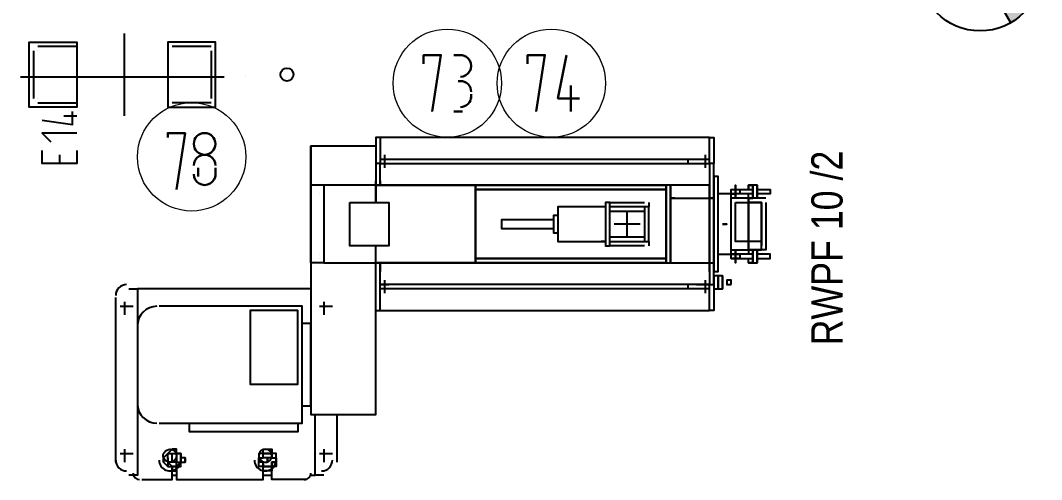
# Model space of a CAD drawing. Header units: metres. Extents: x -941 to 1333, y -28 to 1490.
# Drawn here: x 836.041 to 840.948, y 369.895 to 372.103 of the extents above; entities that cross this region are included whole.
import ezdxf

# ---------------------------------------------------------------- set-up
doc = ezdxf.new("R2010")
doc.units = ezdxf.units.M
doc.layers.add('00', color=7, linetype='Continuous')
doc.styles.add('style2A', font='swissc.ttf')

# ---------------------------------------------------------------- blocks, each defined once
blk = doc.blocks.new('auto-sprinkler')
at = {"layer": '00'}
h = blk.add_hatch(color=161, dxfattribs=at)
h.dxf.hatch_style = 1
h.paths.add_polyline_path([(0, 0), (-0.075, 0.1299, 0.065543), (-0.1061, 0.1061)])
h.paths.add_polyline_path([(0, 0), (0.1299, 0.075, 0.065543), (0.1061, 0.1061)])
h.paths.add_polyline_path([(0.075, -0.1299, 0.065543), (0.1061, -0.1061), (0, 0)])
h.paths.add_polyline_path([(-0.1299, -0.075, 0.065543), (-0.1061, -0.1061), (0, 0)])
at = {"layer": '00', "color": 170}
for points in [[(0.075, -0.1299), (-0.075, 0.1299)], [(-0.1061, -0.1061), (0.1061, 0.1061)], [(0.1061, -0.1061), (-0.1061, 0.1061)], [(-0.1299, -0.075), (0.1299, 0.075)]]:
    blk.add_lwpolyline(points, dxfattribs=at)
blk.add_circle((0, 0), 0.15, dxfattribs=at)

msp = doc.modelspace()

# ---------------------------------------------------------------- linework, layer by layer
at = {"lineweight": 25}
for points in [[(836.54116, 371.6444), (836.54116, 372.04014)], [(836.12459, 371.70688), (836.31205, 371.70688), (836.31205, 371.68605), (836.08293, 371.68605), (836.08293, 371.99848), (836.31205, 371.99848), (836.31205, 371.97765), (836.12459, 371.97765)], [(836.08293, 371.99848), (836.08293, 371.99848)], [(836.31205, 371.99848), (836.31205, 371.99848)], [(836.31205, 371.99848), (836.31205, 371.68605)], [(836.31205, 371.97765), (836.31205, 371.97765)], [(836.74944, 371.70688), (836.74944, 371.68605), (836.97856, 371.68605), (836.97856, 371.99848), (836.74944, 371.99848), (836.74944, 371.97765)], [(836.74944, 371.99848), (836.74944, 371.99848)], [(836.74944, 371.99848), (836.74944, 371.68605)], [(836.77027, 371.97765), (836.77027, 371.97765)], [(836.95773, 371.97765), (836.77027, 371.97765)], [(836.97856, 371.99848), (836.97856, 371.99848)], [(836.10376, 371.95682), (836.10376, 371.72771)], [(836.12459, 371.95682), (836.12459, 371.95682)], [(836.95773, 371.95682), (836.95773, 371.95682)], [(836.95773, 371.95682), (836.95773, 371.72771)], [(836.04128, 371.83185), (837.02021, 371.83185)], [(837.12435, 371.83185), (837.12435, 371.83185)], [(836.12459, 371.72771), (836.12459, 371.72771)], [(836.95773, 371.72771), (836.95773, 371.72771)], [(836.08293, 371.68605), (836.08293, 371.68605)], [(836.31205, 371.70688), (836.31205, 371.70688)], [(836.31205, 371.68605), (836.31205, 371.68605)], [(836.74944, 371.68605), (836.74944, 371.68605)], [(836.95773, 371.70688), (836.77027, 371.70688)], [(836.77027, 371.70688), (836.77027, 371.70688)], [(836.97856, 371.68605), (836.97856, 371.68605)], [(836.14542, 371.62357), (836.29122, 371.60274), (836.29122, 371.66522)], [(836.24956, 371.6444), (836.31205, 371.6444)], [(836.31205, 371.56108), (836.14542, 371.56108), (836.18708, 371.51943)], [(839.35299, 371.54025), (837.77003, 371.54025), (837.74921, 371.54025), (837.74921, 371.47777), (837.74921, 371.41528)], [(837.77003, 371.54025), (837.77003, 371.41528), (837.74921, 371.41528), (837.74921, 371.3528)], [(839.18637, 371.24866), (839.16554, 371.24866), (839.16554, 371.22783), (839.16554, 370.95706), (839.16554, 370.93623), (839.18637, 370.93623), (839.35299, 370.93623), (839.35299, 371.22783), (839.35299, 371.24866), (839.37382, 371.24866), (839.37382, 371.33197), (839.37382, 371.3528), (839.37382, 371.41528), (839.35299, 371.41528), (839.35299, 371.54025), (839.37382, 371.54025), (839.37382, 371.41528)], [(836.31205, 371.47777), (836.31205, 371.41528), (836.14542, 371.41528), (836.14542, 371.47777)], [(837.43678, 371.4986), (837.43678, 371.4986)], [(837.74921, 371.4986), (837.43678, 371.4986), (837.43678, 370.20724), (837.74921, 370.20724), (837.74921, 370.29055), (837.74921, 370.93623), (839.14471, 370.93623), (837.74921, 370.93623)], [(837.74921, 371.39446), (837.74921, 371.3528), (837.74921, 371.31114), (837.43678, 371.31114), (837.43678, 371.4986)], [(837.74921, 371.47777), (837.74921, 371.47777)], [(836.22873, 371.45694), (836.22873, 371.41528)], [(837.77003, 371.43611), (839.35299, 371.43611)], [(837.79086, 371.45694), (837.79086, 371.39446)], [(839.24885, 371.43611), (839.24885, 371.41528)], [(839.33216, 371.45694), (839.33216, 371.39446)], [(837.74921, 371.41528), (837.74921, 371.41528)], [(837.74921, 371.41528), (837.74921, 371.41528)], [(837.77003, 371.33197), (837.77003, 371.31114), (837.77003, 371.33197), (837.77003, 371.3528), (837.77003, 371.41528), (839.35299, 371.41528), (839.35299, 371.24866)], [(837.77003, 371.41528), (837.77003, 371.41528)], [(837.77003, 371.41528), (837.81169, 371.41528)], [(837.79086, 371.41528), (837.79086, 371.41528)], [(839.29051, 371.41528), (839.35299, 371.41528)], [(839.33216, 371.41528), (839.33216, 371.41528)], [(839.35299, 371.41528), (839.35299, 371.41528)], [(837.74921, 371.3528), (837.74921, 371.3528)], [(837.74921, 371.31114), (837.74921, 371.33197)], [(839.37382, 371.3528), (839.37382, 371.3528)], [(837.49927, 370.93623), (837.43678, 370.93623), (837.43678, 371.31114)], [(837.74921, 371.22783), (837.74921, 371.31114), (837.49927, 371.31114), (837.49927, 371.24866), (837.49927, 370.99872), (837.49927, 370.93623), (837.74921, 370.93623), (837.74921, 371.01954)], [(837.49927, 371.31114), (837.49927, 371.31114)], [(837.74921, 371.31114), (837.74921, 371.31114)], [(837.74921, 371.31114), (837.74921, 371.31114)], [(837.74921, 371.31114), (837.74921, 371.31114)], [(837.74921, 371.31114), (837.74921, 371.31114)], [(838.22826, 371.31114), (838.22826, 370.93623), (838.22826, 371.31114)], [(838.22826, 371.31114), (838.22826, 371.31114)], [(839.14471, 371.29031), (838.22826, 371.29031), (839.14471, 371.29031)], [(839.14471, 371.31114), (839.14471, 371.31114)], [(839.14471, 371.31114), (839.14471, 371.31114)], [(839.14471, 371.31114), (839.14471, 371.24866)], [(839.14471, 371.31114), (839.14471, 370.93623), (839.14471, 371.31114)], [(839.14471, 371.31114), (839.14471, 371.31114)], [(839.16554, 371.31114), (839.16554, 371.31114)], [(839.58211, 371.31114), (839.56128, 371.31114), (839.54045, 371.31114), (839.54045, 371.29031), (839.54045, 371.31114), (839.56128, 371.31114), (839.56128, 371.29031), (839.56128, 371.26948), (839.54045, 371.26948), (839.51962, 371.26948), (839.49879, 371.26948), (839.47796, 371.26948), (839.45713, 371.26948), (839.45713, 371.29031), (839.47796, 371.29031), (839.49879, 371.29031), (839.49879, 371.26948), (839.47796, 371.26948)], [(839.45713, 371.29031), (839.45713, 371.29031)], [(839.45713, 371.29031), (839.45713, 371.29031)], [(839.45713, 371.29031), (839.45713, 371.29031)], [(839.45713, 371.29031), (839.45713, 371.29031)], [(839.47796, 371.31114), (839.47796, 371.31114)], [(839.47796, 371.29031), (839.47796, 371.29031)], [(839.47796, 371.29031), (839.47796, 371.29031)], [(839.47796, 371.29031), (839.47796, 371.29031)], [(839.47796, 371.29031), (839.47796, 371.29031)], [(839.49879, 371.26948), (839.47796, 371.26948), (839.47796, 371.29031)], [(839.47796, 371.29031), (839.47796, 371.29031)], [(839.47796, 371.29031), (839.47796, 371.29031)], [(839.47796, 371.29031), (839.47796, 371.29031)], [(839.47796, 371.29031), (839.47796, 371.29031)], [(839.49879, 371.29031), (839.51962, 371.29031), (839.54045, 371.29031), (839.56128, 371.29031), (839.56128, 371.31114)], [(839.49879, 371.29031), (839.49879, 371.29031)], [(839.49879, 371.29031), (839.49879, 371.29031)], [(839.49879, 371.29031), (839.49879, 371.29031)], [(839.49879, 371.29031), (839.49879, 371.29031)], [(839.49879, 371.29031), (839.49879, 371.29031)], [(839.49879, 371.29031), (839.49879, 371.29031)], [(839.49879, 371.29031), (839.49879, 371.29031)], [(839.49879, 371.29031), (839.49879, 371.29031)], [(839.49879, 371.29031), (839.49879, 371.29031)], [(839.51962, 371.29031), (839.51962, 371.29031)], [(839.51962, 371.29031), (839.51962, 371.29031)], [(839.51962, 371.29031), (839.51962, 371.29031)], [(839.51962, 371.29031), (839.51962, 371.29031)], [(839.51962, 371.29031), (839.51962, 371.29031)], [(839.51962, 371.29031), (839.51962, 371.29031)], [(839.51962, 371.29031), (839.51962, 371.29031)], [(839.51962, 371.29031), (839.51962, 371.29031)], [(839.51962, 371.29031), (839.51962, 371.29031)], [(839.51962, 371.29031), (839.51962, 371.29031)], [(839.51962, 371.29031), (839.51962, 371.29031)], [(839.51962, 371.29031), (839.51962, 371.29031)], [(839.51962, 371.29031), (839.51962, 371.29031)], [(839.54045, 371.31114), (839.54045, 371.31114)], [(839.54045, 371.29031), (839.54045, 371.29031)], [(839.54045, 371.29031), (839.54045, 371.29031)], [(839.54045, 371.29031), (839.54045, 371.29031)], [(839.54045, 371.29031), (839.54045, 371.29031)], [(839.54045, 371.29031), (839.54045, 371.29031)], [(839.54045, 371.29031), (839.54045, 371.29031)], [(839.54045, 371.29031), (839.54045, 371.29031)], [(839.54045, 371.29031), (839.54045, 371.29031)], [(839.54045, 371.29031), (839.54045, 371.29031)], [(839.54045, 371.29031), (839.54045, 371.29031)], [(839.54045, 371.29031), (839.54045, 371.29031)], [(839.54045, 371.29031), (839.54045, 371.29031)], [(839.54045, 371.29031), (839.54045, 371.29031)], [(839.54045, 371.29031), (839.54045, 371.29031)], [(839.54045, 371.29031), (839.54045, 371.29031)], [(839.54045, 371.29031), (839.54045, 371.29031)], [(839.54045, 371.29031), (839.54045, 371.29031)], [(839.54045, 371.29031), (839.54045, 371.29031)], [(839.54045, 371.29031), (839.54045, 371.29031)], [(839.56128, 371.31114), (839.56128, 371.31114)], [(839.56128, 371.31114), (839.56128, 371.31114)], [(839.56128, 371.29031), (839.56128, 371.29031)], [(839.58211, 371.24866), (839.58211, 371.26948), (839.58211, 371.24866), (839.56128, 371.24866), (839.56128, 371.26948), (839.56128, 371.29031), (839.56128, 371.26948), (839.56128, 371.24866)], [(839.56128, 371.29031), (839.56128, 371.29031)], [(839.56128, 371.29031), (839.56128, 371.29031)], [(839.56128, 371.29031), (839.56128, 371.29031)], [(839.56128, 371.29031), (839.56128, 371.29031)], [(839.58211, 371.29031), (839.58211, 371.31114), (839.58211, 371.29031), (839.60293, 371.29031), (839.62376, 371.29031), (839.64459, 371.29031), (839.64459, 371.26948), (839.62376, 371.26948), (839.60293, 371.26948), (839.58211, 371.26948), (839.58211, 371.29031), (839.58211, 371.26948)], [(839.58211, 371.31114), (839.58211, 371.31114)], [(839.58211, 371.29031), (839.58211, 371.29031)], [(839.58211, 371.29031), (839.58211, 371.29031)], [(839.58211, 371.29031), (839.58211, 371.29031)], [(839.58211, 371.29031), (839.58211, 371.29031)], [(839.58211, 371.29031), (839.58211, 371.29031)], [(839.58211, 371.29031), (839.58211, 371.29031)], [(839.58211, 371.29031), (839.58211, 371.29031)], [(839.58211, 371.29031), (839.58211, 371.29031)], [(839.58211, 371.29031), (839.58211, 371.29031)], [(839.60293, 371.29031), (839.60293, 371.29031)], [(839.60293, 371.29031), (839.60293, 371.29031)], [(839.60293, 371.29031), (839.60293, 371.29031)], [(839.60293, 371.29031), (839.60293, 371.29031)], [(839.60293, 371.29031), (839.60293, 371.29031)], [(839.60293, 371.29031), (839.60293, 371.29031)], [(839.60293, 371.29031), (839.60293, 371.29031)], [(839.60293, 371.29031), (839.60293, 371.29031)], [(839.60293, 371.29031), (839.60293, 371.29031)], [(839.60293, 371.29031), (839.60293, 371.29031)], [(839.60293, 371.29031), (839.60293, 371.29031)], [(839.60293, 371.29031), (839.60293, 371.29031)], [(839.62376, 371.29031), (839.62376, 371.29031)], [(839.62376, 371.29031), (839.62376, 371.29031)], [(839.62376, 371.29031), (839.62376, 371.29031)], [(839.62376, 371.29031), (839.62376, 371.29031)], [(839.62376, 371.29031), (839.62376, 371.29031)], [(839.62376, 371.29031), (839.62376, 371.29031)], [(839.62376, 371.29031), (839.62376, 371.29031)], [(839.62376, 371.29031), (839.62376, 371.29031)], [(839.62376, 371.29031), (839.62376, 371.29031)], [(839.62376, 371.29031), (839.62376, 371.29031)], [(839.62376, 371.29031), (839.62376, 371.29031)], [(839.62376, 371.29031), (839.62376, 371.29031)], [(839.64459, 371.29031), (839.64459, 371.29031)], [(839.64459, 371.29031), (839.64459, 371.29031)], [(837.47844, 371.26948), (837.47844, 371.26948)], [(837.47844, 371.26948), (837.47844, 371.26948)], [(837.47844, 371.26948), (837.47844, 371.26948)], [(837.47844, 371.26948), (837.47844, 371.26948)], [(838.85311, 371.22783), (838.85311, 371.22783)], [(839.04057, 371.01954), (838.87394, 371.01954), (838.87394, 371.22783), (839.04057, 371.22783)], [(839.0614, 371.22783), (839.0614, 371.207), (838.87394, 371.207)], [(839.04057, 371.22783), (839.04057, 371.22783)], [(839.14471, 371.24866), (839.14471, 371.24866)], [(839.16554, 371.24866), (839.16554, 371.24866)], [(839.16554, 371.22783), (839.16554, 371.22783)], [(839.18637, 371.24866), (839.18637, 371.24866)], [(839.35299, 371.24866), (839.35299, 371.24866)], [(839.37382, 371.24866), (839.37382, 371.24866)], [(839.37382, 371.24866), (839.37382, 371.24866)], [(839.37382, 371.24866), (839.37382, 371.24866)], [(839.39465, 371.26948), (839.39465, 371.26948)], [(839.39465, 370.97789), (839.45713, 370.97789), (839.45713, 371.26948), (839.39465, 371.26948)], [(839.45713, 371.26948), (839.45713, 371.26948)], [(839.45713, 371.26948), (839.45713, 371.26948)], [(839.45713, 371.26948), (839.45713, 371.26948)], [(839.45713, 371.26948), (839.45713, 371.26948)], [(839.45713, 371.26948), (839.45713, 371.26948)], [(839.45713, 371.26948), (839.45713, 371.26948)], [(839.45713, 371.26948), (839.45713, 371.26948)], [(839.45713, 371.26948), (839.45713, 371.26948)], [(839.62376, 371.24866), (839.54045, 371.24866), (839.45713, 371.24866)], [(839.45713, 370.99872), (839.54045, 370.99872), (839.60293, 370.99872), (839.60293, 371.22783), (839.60293, 371.01954)], [(839.47796, 371.26948), (839.47796, 371.26948)], [(839.47796, 371.26948), (839.47796, 371.26948)], [(839.47796, 371.26948), (839.47796, 371.26948)], [(839.47796, 371.26948), (839.47796, 371.26948)], [(839.47796, 371.26948), (839.47796, 371.26948)], [(839.47796, 371.26948), (839.47796, 371.26948)], [(839.47796, 371.26948), (839.47796, 371.26948)], [(839.47796, 371.26948), (839.47796, 371.26948)], [(839.49879, 371.26948), (839.49879, 371.26948)], [(839.49879, 371.26948), (839.49879, 371.26948)], [(839.49879, 371.26948), (839.49879, 371.26948)], [(839.49879, 371.26948), (839.49879, 371.26948)], [(839.49879, 371.26948), (839.49879, 371.26948)], [(839.49879, 371.26948), (839.49879, 371.26948)], [(839.49879, 371.26948), (839.49879, 371.26948)], [(839.49879, 371.26948), (839.49879, 371.26948)], [(839.51962, 371.26948), (839.51962, 371.26948)], [(839.51962, 371.26948), (839.51962, 371.26948)], [(839.51962, 371.26948), (839.51962, 371.26948)], [(839.51962, 371.26948), (839.51962, 371.26948)], [(839.51962, 371.26948), (839.51962, 371.26948)], [(839.51962, 371.26948), (839.51962, 371.26948)], [(839.51962, 371.26948), (839.51962, 371.26948)], [(839.51962, 371.26948), (839.51962, 371.26948)], [(839.51962, 371.26948), (839.51962, 371.26948)], [(839.51962, 371.26948), (839.51962, 371.26948)], [(839.51962, 371.26948), (839.51962, 371.26948)], [(839.51962, 371.26948), (839.51962, 371.26948)], [(839.54045, 371.26948), (839.54045, 371.26948)], [(839.54045, 371.26948), (839.54045, 371.26948)], [(839.54045, 371.26948), (839.54045, 371.26948)], [(839.54045, 371.26948), (839.54045, 371.26948)], [(839.54045, 371.26948), (839.54045, 371.26948)], [(839.54045, 371.26948), (839.54045, 371.26948)], [(839.54045, 371.26948), (839.54045, 371.26948)], [(839.54045, 371.26948), (839.54045, 371.26948)], [(839.54045, 371.26948), (839.54045, 371.26948)], [(839.54045, 371.26948), (839.54045, 371.26948)], [(839.54045, 371.26948), (839.54045, 371.26948)], [(839.54045, 371.26948), (839.54045, 371.26948)], [(839.54045, 371.26948), (839.54045, 371.26948)], [(839.54045, 371.26948), (839.54045, 371.26948)], [(839.54045, 371.26948), (839.54045, 371.26948)], [(839.54045, 371.26948), (839.54045, 371.26948)], [(839.54045, 371.26948), (839.54045, 371.26948)], [(839.54045, 371.24866), (839.54045, 371.26948)], [(839.54045, 371.26948), (839.54045, 371.26948)], [(839.54045, 371.24866), (839.54045, 371.24866)], [(839.54045, 371.24866), (839.54045, 371.24866)], [(839.54045, 370.99872), (839.54045, 371.24866), (839.54045, 370.99872)], [(839.54045, 371.24866), (839.54045, 371.24866)], [(839.60293, 371.22783), (839.54045, 371.22783)], [(839.62376, 371.22783), (839.62376, 370.99872), (839.54045, 370.99872), (839.54045, 370.97789)], [(839.56128, 371.26948), (839.56128, 371.26948)], [(839.56128, 371.26948), (839.56128, 371.26948)], [(839.56128, 371.26948), (839.56128, 371.26948)], [(839.56128, 371.26948), (839.56128, 371.26948)], [(839.56128, 371.26948), (839.56128, 371.26948)], [(839.56128, 371.26948), (839.56128, 371.26948)], [(839.56128, 371.24866), (839.56128, 371.24866)], [(839.56128, 371.24866), (839.56128, 371.24866)], [(839.56128, 371.24866), (839.56128, 371.24866)], [(839.58211, 371.26948), (839.58211, 371.26948)], [(839.58211, 371.26948), (839.58211, 371.26948)], [(839.58211, 371.26948), (839.58211, 371.26948)], [(839.58211, 371.26948), (839.58211, 371.26948)], [(839.58211, 371.26948), (839.58211, 371.26948)], [(839.58211, 371.26948), (839.58211, 371.26948)], [(839.58211, 371.26948), (839.58211, 371.26948)], [(839.58211, 371.26948), (839.58211, 371.26948)], [(839.58211, 371.26948), (839.58211, 371.26948)], [(839.58211, 371.24866), (839.58211, 371.24866)], [(839.58211, 371.24866), (839.58211, 371.24866)], [(839.58211, 371.24866), (839.58211, 371.24866)], [(839.58211, 371.24866), (839.58211, 371.24866)], [(839.60293, 371.26948), (839.60293, 371.26948)], [(839.60293, 371.26948), (839.60293, 371.26948)], [(839.60293, 371.26948), (839.60293, 371.26948)], [(839.60293, 371.26948), (839.60293, 371.26948)], [(839.60293, 371.26948), (839.60293, 371.26948)], [(839.60293, 371.26948), (839.60293, 371.26948)], [(839.60293, 371.26948), (839.60293, 371.26948)], [(839.60293, 371.26948), (839.60293, 371.26948)], [(839.60293, 371.26948), (839.60293, 371.26948)], [(839.60293, 371.26948), (839.60293, 371.26948)], [(839.60293, 371.26948), (839.60293, 371.26948)], [(839.60293, 371.26948), (839.60293, 371.26948)], [(839.60293, 371.22783), (839.60293, 371.22783)], [(839.60293, 371.22783), (839.60293, 371.22783)], [(839.62376, 371.26948), (839.62376, 371.26948)], [(839.62376, 371.26948), (839.62376, 371.26948)], [(839.62376, 371.26948), (839.62376, 371.26948)], [(839.62376, 371.26948), (839.62376, 371.26948)], [(839.62376, 371.26948), (839.62376, 371.26948)], [(839.62376, 371.26948), (839.62376, 371.26948)], [(839.62376, 371.26948), (839.62376, 371.26948)], [(839.62376, 371.26948), (839.62376, 371.26948)], [(839.62376, 371.26948), (839.62376, 371.26948)], [(839.62376, 371.26948), (839.62376, 371.26948)], [(839.62376, 371.26948), (839.62376, 371.26948)], [(839.62376, 371.26948), (839.62376, 371.26948)], [(839.62376, 371.22783), (839.62376, 371.22783)], [(838.85311, 371.207), (838.624, 371.207), (838.624, 371.04037), (838.85311, 371.04037), (838.83228, 371.04037)], [(838.87394, 371.207), (838.87394, 371.207)], [(838.87394, 371.18617), (839.04057, 371.18617)], [(838.95725, 371.0612), (838.95725, 371.18617)], [(839.04057, 371.207), (839.04057, 371.207)], [(839.04057, 371.207), (839.04057, 371.207)], [(839.0614, 371.207), (839.0614, 371.207)], [(837.43678, 371.10286), (837.43678, 371.14451)], [(837.43678, 371.14451), (837.43678, 371.14451)], [(838.35323, 371.14451), (838.35323, 371.14451)], [(838.60317, 371.14451), (838.35323, 371.14451), (838.35323, 371.12369), (838.35323, 371.10286), (838.60317, 371.10286)], [(838.35323, 371.14451), (838.35323, 371.14451)], [(838.624, 371.16534), (838.60317, 371.16534), (838.60317, 371.08203), (838.624, 371.08203)], [(837.43678, 371.10286), (837.43678, 371.10286)], [(838.35323, 371.12369), (838.35323, 371.12369)], [(838.35323, 371.10286), (838.35323, 371.10286)], [(839.01974, 371.12369), (838.89477, 371.12369)], [(839.41548, 371.12369), (839.41548, 371.12369)], [(839.41548, 371.12369), (839.43631, 371.12369), (839.41548, 371.12369)], [(839.60293, 371.12369), (839.60293, 371.12369)], [(838.83228, 371.04037), (838.83228, 371.04037)], [(838.83228, 371.04037), (838.83228, 371.04037)], [(838.85311, 371.04037), (838.85311, 371.04037)], [(838.85311, 371.04037), (838.85311, 371.04037)], [(839.04057, 371.0612), (838.87394, 371.0612)], [(838.87394, 371.04037), (838.87394, 371.04037)], [(838.87394, 371.04037), (839.04057, 371.04037), (839.0614, 371.04037), (839.0614, 371.01954)], [(839.04057, 371.04037), (839.04057, 371.04037)], [(839.04057, 371.04037), (839.04057, 371.04037)], [(839.04057, 371.04037), (839.04057, 371.04037)], [(839.0614, 371.04037), (839.0614, 371.04037)], [(839.35299, 370.89457), (839.35299, 370.93623), (839.35299, 370.99872), (839.35299, 370.93623), (839.35299, 370.89457), (839.35299, 370.83209), (837.77003, 370.83209), (837.81169, 370.83209)], [(838.85311, 371.01954), (838.85311, 371.01954)], [(838.87394, 371.01954), (838.87394, 371.01954)], [(839.04057, 371.01954), (839.04057, 371.01954)], [(839.14471, 370.99872), (839.14471, 370.99872)], [(839.14471, 370.99872), (839.14471, 370.93623)], [(839.16554, 370.99872), (839.16554, 370.99872)], [(839.45713, 370.95706), (839.47796, 370.95706), (839.47796, 370.93623), (839.47796, 370.99872), (839.47796, 370.97789), (839.47796, 370.95706), (839.45713, 370.95706), (839.45713, 370.97789), (839.47796, 370.97789), (839.45713, 370.97789)], [(839.47796, 370.95706), (839.49879, 370.95706), (839.51962, 370.95706), (839.54045, 370.95706), (839.56128, 370.95706), (839.56128, 370.97789), (839.56128, 370.99872)], [(839.54045, 370.99872), (839.54045, 370.99872)], [(839.54045, 370.99872), (839.54045, 370.99872)], [(839.54045, 370.99872), (839.54045, 370.99872)], [(839.54045, 370.99872), (839.54045, 370.99872)], [(839.58211, 370.99872), (839.58211, 370.97789), (839.58211, 370.99872), (839.56128, 370.99872), (839.56128, 370.97789), (839.56128, 370.95706), (839.56128, 370.93623), (839.58211, 370.93623)], [(839.56128, 370.99872), (839.56128, 370.99872)], [(839.56128, 370.99872), (839.56128, 370.99872)], [(839.58211, 370.99872), (839.58211, 370.99872)], [(839.58211, 370.99872), (839.58211, 370.99872)], [(839.58211, 370.99872), (839.58211, 370.99872)], [(839.58211, 370.99872), (839.58211, 370.99872)], [(839.60293, 371.01954), (839.60293, 371.01954)], [(839.60293, 371.01954), (839.60293, 371.01954)], [(839.62376, 370.99872), (839.62376, 370.99872)], [(837.47844, 370.97789), (837.47844, 370.97789)], [(837.47844, 370.97789), (837.47844, 370.97789)], [(837.47844, 370.97789), (837.47844, 370.97789)], [(837.47844, 370.97789), (837.47844, 370.97789)], [(837.47844, 370.95706), (837.47844, 370.95706)], [(837.49927, 370.93623), (837.49927, 370.93623)], [(837.74921, 370.93623), (837.74921, 370.93623)], [(837.77003, 370.70712), (837.77003, 370.89457), (837.77003, 370.93623), (837.77003, 370.89457)], [(839.14471, 370.95706), (838.22826, 370.95706), (839.14471, 370.95706)], [(838.22826, 370.93623), (838.22826, 370.93623)], [(839.14471, 370.93623), (839.14471, 370.93623)], [(839.14471, 370.93623), (839.14471, 370.93623)], [(839.14471, 370.93623), (839.14471, 370.93623)], [(839.16554, 370.95706), (839.16554, 370.95706)], [(839.16554, 370.93623), (839.16554, 370.93623)], [(839.16554, 370.93623), (839.16554, 370.93623)], [(839.35299, 370.93623), (839.35299, 370.93623)], [(839.37382, 370.83209), (839.37382, 370.70712), (839.35299, 370.70712), (839.35299, 370.83209), (839.37382, 370.83209), (839.37382, 370.89457), (839.37382, 370.93623)], [(839.37382, 370.93623), (839.37382, 370.93623)], [(839.39465, 370.97789), (839.39465, 370.97789)], [(839.45713, 370.97789), (839.45713, 370.97789)], [(839.45713, 370.97789), (839.45713, 370.97789)], [(839.45713, 370.97789), (839.45713, 370.97789)], [(839.45713, 370.97789), (839.45713, 370.97789)], [(839.45713, 370.97789), (839.45713, 370.97789)], [(839.45713, 370.97789), (839.45713, 370.97789)], [(839.45713, 370.97789), (839.45713, 370.97789)], [(839.45713, 370.97789), (839.45713, 370.97789)], [(839.45713, 370.95706), (839.45713, 370.95706)], [(839.45713, 370.95706), (839.45713, 370.95706)], [(839.45713, 370.95706), (839.45713, 370.95706)], [(839.45713, 370.95706), (839.45713, 370.95706)], [(839.45713, 370.95706), (839.45713, 370.95706)], [(839.45713, 370.95706), (839.45713, 370.95706)], [(839.56128, 370.93623), (839.56128, 370.95706), (839.56128, 370.97789), (839.54045, 370.97789), (839.51962, 370.97789), (839.49879, 370.97789), (839.49879, 370.95706), (839.47796, 370.95706), (839.47796, 370.97789), (839.49879, 370.97789), (839.47796, 370.97789)], [(839.47796, 370.97789), (839.47796, 370.97789)], [(839.47796, 370.97789), (839.47796, 370.97789)], [(839.47796, 370.97789), (839.47796, 370.97789)], [(839.47796, 370.97789), (839.47796, 370.97789)], [(839.47796, 370.97789), (839.47796, 370.97789)], [(839.47796, 370.97789), (839.47796, 370.97789)], [(839.47796, 370.97789), (839.47796, 370.97789)], [(839.47796, 370.97789), (839.47796, 370.97789)], [(839.47796, 370.95706), (839.47796, 370.95706)], [(839.47796, 370.95706), (839.47796, 370.95706)], [(839.47796, 370.95706), (839.47796, 370.95706)], [(839.47796, 370.95706), (839.47796, 370.95706)], [(839.47796, 370.95706), (839.47796, 370.95706)], [(839.47796, 370.95706), (839.47796, 370.95706)], [(839.47796, 370.95706), (839.47796, 370.95706)], [(839.47796, 370.95706), (839.47796, 370.95706)], [(839.47796, 370.95706), (839.47796, 370.95706)], [(839.47796, 370.93623), (839.47796, 370.93623)], [(839.47796, 370.93623), (839.47796, 370.93623)], [(839.49879, 370.97789), (839.49879, 370.97789)], [(839.49879, 370.97789), (839.49879, 370.97789)], [(839.49879, 370.97789), (839.49879, 370.97789)], [(839.49879, 370.97789), (839.49879, 370.97789)], [(839.49879, 370.97789), (839.49879, 370.97789)], [(839.49879, 370.97789), (839.49879, 370.97789)], [(839.49879, 370.97789), (839.49879, 370.97789)], [(839.49879, 370.97789), (839.49879, 370.97789)], [(839.49879, 370.95706), (839.49879, 370.95706)], [(839.49879, 370.95706), (839.49879, 370.95706)], [(839.49879, 370.95706), (839.49879, 370.95706)], [(839.49879, 370.95706), (839.49879, 370.95706)], [(839.49879, 370.95706), (839.49879, 370.95706)], [(839.49879, 370.95706), (839.49879, 370.95706)], [(839.49879, 370.95706), (839.49879, 370.95706)], [(839.49879, 370.95706), (839.49879, 370.95706)], [(839.51962, 370.97789), (839.51962, 370.97789)], [(839.51962, 370.97789), (839.51962, 370.97789)], [(839.51962, 370.97789), (839.51962, 370.97789)], [(839.51962, 370.97789), (839.51962, 370.97789)], [(839.51962, 370.97789), (839.51962, 370.97789)], [(839.51962, 370.97789), (839.51962, 370.97789)], [(839.51962, 370.97789), (839.51962, 370.97789)], [(839.51962, 370.97789), (839.51962, 370.97789)], [(839.51962, 370.97789), (839.51962, 370.97789)], [(839.51962, 370.97789), (839.51962, 370.97789)], [(839.51962, 370.97789), (839.51962, 370.97789)], [(839.51962, 370.97789), (839.51962, 370.97789)], [(839.51962, 370.97789), (839.51962, 370.97789)], [(839.51962, 370.95706), (839.51962, 370.95706)], [(839.51962, 370.95706), (839.51962, 370.95706)], [(839.51962, 370.95706), (839.51962, 370.95706)], [(839.51962, 370.95706), (839.51962, 370.95706)], [(839.51962, 370.95706), (839.51962, 370.95706)], [(839.51962, 370.95706), (839.51962, 370.95706)], [(839.51962, 370.95706), (839.51962, 370.95706)], [(839.51962, 370.95706), (839.51962, 370.95706)], [(839.51962, 370.95706), (839.51962, 370.95706)], [(839.51962, 370.95706), (839.51962, 370.95706)], [(839.51962, 370.95706), (839.51962, 370.95706)], [(839.51962, 370.95706), (839.51962, 370.95706)], [(839.51962, 370.95706), (839.51962, 370.95706)], [(839.51962, 370.95706), (839.51962, 370.95706)], [(839.54045, 370.97789), (839.54045, 370.97789)], [(839.54045, 370.97789), (839.54045, 370.97789)], [(839.54045, 370.97789), (839.54045, 370.97789)], [(839.54045, 370.97789), (839.54045, 370.97789)], [(839.54045, 370.97789), (839.54045, 370.97789)], [(839.54045, 370.97789), (839.54045, 370.97789)], [(839.54045, 370.97789), (839.54045, 370.97789)], [(839.54045, 370.97789), (839.54045, 370.97789)], [(839.54045, 370.97789), (839.54045, 370.97789)], [(839.54045, 370.97789), (839.54045, 370.97789)], [(839.54045, 370.97789), (839.54045, 370.97789)], [(839.54045, 370.97789), (839.54045, 370.97789)], [(839.54045, 370.97789), (839.54045, 370.97789)], [(839.54045, 370.97789), (839.54045, 370.97789)], [(839.54045, 370.97789), (839.54045, 370.97789)], [(839.54045, 370.97789), (839.54045, 370.97789)], [(839.54045, 370.97789), (839.54045, 370.97789)], [(839.54045, 370.97789), (839.54045, 370.97789)], [(839.54045, 370.95706), (839.54045, 370.95706)], [(839.54045, 370.95706), (839.54045, 370.95706)], [(839.54045, 370.95706), (839.54045, 370.95706)], [(839.54045, 370.95706), (839.54045, 370.95706)], [(839.54045, 370.95706), (839.54045, 370.95706)], [(839.54045, 370.95706), (839.54045, 370.95706)], [(839.54045, 370.95706), (839.54045, 370.95706)], [(839.54045, 370.95706), (839.54045, 370.95706)], [(839.54045, 370.95706), (839.54045, 370.95706)], [(839.54045, 370.95706), (839.54045, 370.95706)], [(839.54045, 370.95706), (839.54045, 370.95706)], [(839.54045, 370.95706), (839.54045, 370.95706)], [(839.54045, 370.95706), (839.54045, 370.95706)], [(839.54045, 370.95706), (839.54045, 370.95706)], [(839.54045, 370.95706), (839.54045, 370.95706)], [(839.54045, 370.95706), (839.54045, 370.95706)], [(839.54045, 370.95706), (839.54045, 370.95706)], [(839.54045, 370.95706), (839.54045, 370.95706)], [(839.54045, 370.93623), (839.56128, 370.93623), (839.54045, 370.93623), (839.54045, 370.95706)], [(839.54045, 370.95706), (839.54045, 370.95706)], [(839.54045, 370.93623), (839.54045, 370.93623)], [(839.54045, 370.93623), (839.54045, 370.93623)], [(839.54045, 370.93623), (839.54045, 370.93623)], [(839.56128, 370.97789), (839.56128, 370.97789)], [(839.56128, 370.97789), (839.56128, 370.97789)], [(839.56128, 370.97789), (839.56128, 370.97789)], [(839.56128, 370.97789), (839.56128, 370.97789)], [(839.56128, 370.97789), (839.56128, 370.97789)], [(839.56128, 370.97789), (839.56128, 370.97789)], [(839.56128, 370.95706), (839.56128, 370.95706)], [(839.56128, 370.95706), (839.56128, 370.95706)], [(839.56128, 370.95706), (839.56128, 370.95706)], [(839.56128, 370.95706), (839.56128, 370.95706)], [(839.56128, 370.95706), (839.56128, 370.95706)], [(839.56128, 370.93623), (839.56128, 370.93623)], [(839.56128, 370.93623), (839.56128, 370.93623)], [(839.58211, 370.97789), (839.58211, 370.97789)], [(839.58211, 370.97789), (839.58211, 370.97789)], [(839.58211, 370.97789), (839.58211, 370.97789)], [(839.58211, 370.97789), (839.58211, 370.97789)], [(839.58211, 370.97789), (839.58211, 370.97789)], [(839.58211, 370.95706), (839.58211, 370.93623), (839.58211, 370.95706), (839.60293, 370.95706), (839.62376, 370.95706), (839.64459, 370.95706), (839.64459, 370.97789), (839.62376, 370.97789), (839.60293, 370.97789), (839.58211, 370.97789), (839.58211, 370.95706), (839.58211, 370.97789)], [(839.58211, 370.97789), (839.58211, 370.97789)], [(839.58211, 370.97789), (839.58211, 370.97789)], [(839.58211, 370.97789), (839.58211, 370.97789)], [(839.58211, 370.97789), (839.58211, 370.97789)], [(839.58211, 370.95706), (839.58211, 370.95706)], [(839.58211, 370.95706), (839.58211, 370.95706)], [(839.58211, 370.95706), (839.58211, 370.95706)], [(839.58211, 370.95706), (839.58211, 370.95706)], [(839.58211, 370.95706), (839.58211, 370.95706)], [(839.58211, 370.95706), (839.58211, 370.95706)], [(839.58211, 370.95706), (839.58211, 370.95706)], [(839.58211, 370.95706), (839.58211, 370.95706)], [(839.58211, 370.95706), (839.58211, 370.95706)], [(839.58211, 370.93623), (839.58211, 370.93623)], [(839.58211, 370.93623), (839.58211, 370.93623)], [(839.58211, 370.93623), (839.58211, 370.93623)], [(839.60293, 370.97789), (839.60293, 370.97789)], [(839.60293, 370.97789), (839.60293, 370.97789)], [(839.60293, 370.97789), (839.60293, 370.97789)], [(839.60293, 370.97789), (839.60293, 370.97789)], [(839.60293, 370.97789), (839.60293, 370.97789)], [(839.60293, 370.97789), (839.60293, 370.97789)], [(839.60293, 370.97789), (839.60293, 370.97789)], [(839.60293, 370.97789), (839.60293, 370.97789)], [(839.60293, 370.97789), (839.60293, 370.97789)], [(839.60293, 370.97789), (839.60293, 370.97789)], [(839.60293, 370.97789), (839.60293, 370.97789)], [(839.60293, 370.97789), (839.60293, 370.97789)], [(839.60293, 370.95706), (839.60293, 370.95706)], [(839.60293, 370.95706), (839.60293, 370.95706)], [(839.60293, 370.95706), (839.60293, 370.95706)], [(839.60293, 370.95706), (839.60293, 370.95706)], [(839.60293, 370.95706), (839.60293, 370.95706)], [(839.60293, 370.95706), (839.60293, 370.95706)], [(839.60293, 370.95706), (839.60293, 370.95706)], [(839.60293, 370.95706), (839.60293, 370.95706)], [(839.60293, 370.95706), (839.60293, 370.95706)], [(839.60293, 370.95706), (839.60293, 370.95706)], [(839.60293, 370.95706), (839.60293, 370.95706)], [(839.60293, 370.95706), (839.60293, 370.95706)], [(839.62376, 370.97789), (839.62376, 370.97789)], [(839.62376, 370.97789), (839.62376, 370.97789)], [(839.62376, 370.97789), (839.62376, 370.97789)], [(839.62376, 370.97789), (839.62376, 370.97789)], [(839.62376, 370.97789), (839.62376, 370.97789)], [(839.62376, 370.97789), (839.62376, 370.97789)], [(839.62376, 370.97789), (839.62376, 370.97789)], [(839.62376, 370.97789), (839.62376, 370.97789)], [(839.62376, 370.97789), (839.62376, 370.97789)], [(839.62376, 370.97789), (839.62376, 370.97789)], [(839.62376, 370.97789), (839.62376, 370.97789)], [(839.62376, 370.97789), (839.62376, 370.97789)], [(839.62376, 370.95706), (839.62376, 370.95706)], [(839.62376, 370.95706), (839.62376, 370.95706)], [(839.62376, 370.95706), (839.62376, 370.95706)], [(839.62376, 370.95706), (839.62376, 370.95706)], [(839.62376, 370.95706), (839.62376, 370.95706)], [(839.62376, 370.95706), (839.62376, 370.95706)], [(839.62376, 370.95706), (839.62376, 370.95706)], [(839.62376, 370.95706), (839.62376, 370.95706)], [(839.62376, 370.95706), (839.62376, 370.95706)], [(839.62376, 370.95706), (839.62376, 370.95706)], [(839.62376, 370.95706), (839.62376, 370.95706)], [(839.62376, 370.95706), (839.62376, 370.95706)], [(839.64459, 370.95706), (839.64459, 370.95706)], [(839.64459, 370.95706), (839.64459, 370.95706)], [(839.35299, 370.89457), (839.35299, 370.89457)], [(839.37382, 370.89457), (839.37382, 370.89457)], [(839.37382, 370.89457), (839.37382, 370.89457)], [(837.79086, 370.85292), (837.79086, 370.79043)], [(839.33216, 370.85292), (839.33216, 370.79043)], [(839.41548, 370.87375), (839.39465, 370.87375), (839.37382, 370.87375), (839.37382, 370.81126), (839.39465, 370.81126), (839.41548, 370.81126), (839.41548, 370.87375), (839.41548, 370.81126)], [(839.37382, 370.87375), (839.37382, 370.87375)], [(839.37382, 370.87375), (839.37382, 370.87375)], [(839.39465, 370.87375), (839.39465, 370.87375)], [(839.39465, 370.87375), (839.39465, 370.87375)], [(839.39465, 370.87375), (839.39465, 370.87375)], [(839.39465, 370.87375), (839.39465, 370.87375)], [(839.39465, 370.81126), (839.39465, 370.87375)], [(839.41548, 370.87375), (839.41548, 370.87375)], [(839.41548, 370.87375), (839.41548, 370.87375)], [(839.41548, 370.85292), (839.41548, 370.85292)], [(839.43631, 370.85292), (839.43631, 370.85292)], [(839.43631, 370.85292), (839.43631, 370.85292)], [(839.43631, 370.85292), (839.43631, 370.85292)], [(839.43631, 370.85292), (839.43631, 370.85292)], [(839.43631, 370.85292), (839.43631, 370.85292)], [(839.43631, 370.85292), (839.43631, 370.85292)], [(837.43678, 370.81126), (836.62447, 370.81126), (836.60364, 370.81126), (836.60364, 369.93647), (836.60364, 369.91564), (836.56199, 369.91564)], [(836.56199, 370.81126), (836.60364, 370.81126)], [(836.60364, 370.81126), (836.60364, 370.81126)], [(836.62447, 370.81126), (836.62447, 370.81126)], [(836.62447, 370.81126), (836.62447, 370.81126)], [(837.43678, 370.81126), (837.43678, 370.81126)], [(839.35299, 370.81126), (837.77003, 370.81126)], [(837.79086, 370.83209), (837.79086, 370.83209)], [(839.24885, 370.83209), (839.24885, 370.81126)], [(839.29051, 370.83209), (839.35299, 370.83209)], [(839.33216, 370.83209), (839.33216, 370.83209)], [(839.35299, 370.83209), (839.35299, 370.83209)], [(839.37382, 370.81126), (839.37382, 370.81126)], [(839.39465, 370.81126), (839.39465, 370.81126)], [(839.39465, 370.81126), (839.39465, 370.81126)], [(839.41548, 370.81126), (839.41548, 370.81126)], [(839.43631, 370.83209), (839.43631, 370.83209)], [(839.43631, 370.83209), (839.43631, 370.83209)], [(839.43631, 370.83209), (839.43631, 370.83209)], [(839.43631, 370.83209), (839.43631, 370.83209)], [(839.43631, 370.83209), (839.43631, 370.83209)], [(839.43631, 370.83209), (839.43631, 370.83209)], [(836.4995, 369.97812), (836.4995, 370.7696)], [(836.54116, 370.74877), (836.54116, 370.68629)], [(837.49927, 370.74877), (837.49927, 370.68629)], [(836.52033, 370.72795), (836.58282, 370.72795)], [(836.54116, 370.72795), (836.54116, 370.72795)], [(836.70779, 370.16558), (837.39512, 370.16558), (837.39512, 370.72795), (836.70779, 370.72795)], [(837.47844, 370.72795), (837.54092, 370.72795)], [(837.49927, 370.72795), (837.49927, 370.72795)], [(837.74921, 370.70712), (839.35299, 370.70712)], [(837.39512, 370.24889), (837.43678, 370.24889), (837.43678, 370.64463), (837.39512, 370.64463)], [(836.60364, 370.6238), (836.60364, 370.6238)], [(836.60364, 370.6238), (836.60364, 370.60298), (836.60364, 370.58215), (836.60364, 370.56132), (836.60364, 370.54049), (836.60364, 370.51966), (836.60364, 370.49883), (836.60364, 370.47801), (836.60364, 370.45718), (836.60364, 370.43635), (836.60364, 370.41552), (836.60364, 370.39469), (836.60364, 370.37386), (836.60364, 370.35304), (836.60364, 370.33221), (836.60364, 370.31138), (836.60364, 370.29055), (836.60364, 370.26972), (836.60364, 370.24889)], [(837.43678, 370.49883), (837.43678, 370.49883)], [(837.43678, 370.37386), (837.43678, 370.37386)], [(837.43678, 369.91564), (837.45761, 369.91564), (837.45761, 369.93647), (837.45761, 370.20724)], [(837.43678, 370.20724), (837.43678, 370.20724)], [(837.56175, 370.20724), (837.56175, 369.97812)], [(837.74921, 370.20724), (837.74921, 370.20724)], [(837.74921, 370.20724), (837.74921, 370.20724)], [(837.37429, 370.16558), (837.37429, 370.14475), (837.37429, 370.12392), (836.85358, 370.12392), (836.85358, 370.14475), (836.85358, 370.16558)], [(836.52033, 370.01978), (836.58282, 370.01978)], [(836.54116, 370.04061), (836.54116, 369.97812)], [(836.54116, 370.01978), (836.54116, 370.01978)], [(836.74944, 370.01978), (836.74944, 370.01978)], [(836.74944, 369.99895), (836.74944, 370.01978), (836.77027, 370.01978), (836.7911, 370.01978), (836.81193, 370.01978), (836.81193, 369.99895)], [(836.74944, 370.01978), (836.74944, 370.01978)], [(836.77027, 370.04061), (836.77027, 370.04061)], [(836.77027, 370.01978), (836.77027, 370.01978)], [(836.77027, 370.01978), (836.77027, 370.01978)], [(836.77027, 370.01978), (836.77027, 370.01978)], [(836.77027, 370.01978), (836.77027, 370.01978)], [(836.7911, 370.04061), (836.7911, 370.04061)], [(836.7911, 370.01978), (836.7911, 370.01978)], [(836.7911, 370.01978), (836.7911, 370.01978)], [(836.7911, 370.01978), (836.7911, 370.01978)], [(836.81193, 370.01978), (836.81193, 370.01978)], [(837.18684, 370.01978), (837.18684, 370.01978)], [(837.20767, 370.04061), (837.20767, 370.04061)], [(837.20767, 370.01978), (837.20767, 370.01978)], [(837.20767, 370.01978), (837.20767, 370.01978)], [(837.20767, 370.01978), (837.20767, 370.01978)], [(837.2285, 370.04061), (837.2285, 370.04061)], [(837.2285, 370.01978), (837.2285, 370.01978)], [(837.2285, 370.01978), (837.2285, 370.01978)], [(837.2285, 370.01978), (837.2285, 370.01978)], [(837.2285, 370.01978), (837.2285, 370.01978)], [(837.2285, 370.01978), (837.2285, 370.01978)], [(837.24932, 370.04061), (837.24932, 370.04061)], [(837.24932, 370.01978), (837.24932, 370.01978)], [(837.24932, 370.01978), (837.24932, 370.01978)], [(837.24932, 370.01978), (837.24932, 370.01978)], [(837.27015, 370.01978), (837.27015, 370.01978)], [(837.47844, 370.01978), (837.54092, 370.01978)], [(837.49927, 370.04061), (837.49927, 369.97812)], [(837.49927, 370.01978), (837.49927, 370.01978)], [(836.62447, 369.89481), (836.77027, 369.89481), (836.77027, 369.9573)], [(836.72861, 369.97812), (836.72861, 369.99895), (836.72861, 369.97812), (836.74944, 369.9573), (836.77027, 369.9573), (836.77027, 369.93647), (836.7911, 369.93647), (836.7911, 369.9573), (836.81193, 369.9573), (836.81193, 369.97812), (836.83276, 369.97812)], [(836.72861, 369.99895), (836.72861, 369.99895)], [(836.72861, 369.97812), (836.72861, 369.97812)], [(836.74944, 369.99895), (836.74944, 369.99895)], [(836.74944, 369.99895), (836.74944, 369.99895)], [(836.74944, 369.97812), (836.74944, 369.97812)], [(836.74944, 369.97812), (836.74944, 369.97812)], [(836.74944, 369.9573), (836.74944, 369.9573)], [(836.77027, 369.99895), (836.77027, 369.99895)], [(836.77027, 369.99895), (836.77027, 369.99895)], [(836.77027, 369.97812), (836.77027, 369.97812)], [(836.7911, 369.9573), (836.77027, 369.9573), (836.7911, 369.9573)], [(836.77027, 369.9573), (836.77027, 369.9573)], [(836.7911, 369.99895), (836.7911, 369.99895)], [(836.7911, 369.97812), (836.7911, 369.97812)], [(836.7911, 369.9573), (836.7911, 369.9573)], [(836.7911, 369.9573), (836.7911, 369.9573)], [(836.7911, 369.9573), (836.7911, 369.89481), (837.20767, 369.89481), (837.20767, 369.9573)], [(836.81193, 369.99895), (836.81193, 369.99895)], [(836.81193, 369.99895), (836.81193, 369.99895)], [(836.81193, 369.99895), (836.81193, 369.97812), (836.81193, 369.99895)], [(836.81193, 369.99895), (836.81193, 369.99895)], [(836.81193, 369.97812), (836.81193, 369.97812)], [(836.81193, 369.97812), (836.81193, 369.97812)], [(836.81193, 369.97812), (836.81193, 369.97812)], [(836.81193, 369.9573), (836.81193, 369.9573)], [(836.83276, 369.99895), (836.83276, 369.99895)], [(836.83276, 369.97812), (836.83276, 369.97812)], [(837.41595, 369.89481), (837.24932, 369.89481), (837.24932, 369.9573), (837.24932, 369.93647), (837.2285, 369.93647), (837.20767, 369.93647), (837.20767, 369.9573), (837.18684, 369.9573), (837.18684, 369.97812), (837.18684, 369.99895), (837.18684, 369.97812)], [(837.18684, 369.99895), (837.18684, 369.99895)], [(837.20767, 369.97812), (837.18684, 369.97812), (837.18684, 369.99895)], [(837.18684, 369.99895), (837.18684, 369.99895)], [(837.20767, 369.97812), (837.18684, 369.99895)], [(837.18684, 369.99895), (837.18684, 369.99895)], [(837.18684, 369.97812), (837.18684, 369.97812)], [(837.18684, 369.9573), (837.18684, 369.9573)], [(837.20767, 369.99895), (837.20767, 369.99895)], [(837.20767, 369.97812), (837.20767, 369.97812)], [(837.20767, 369.97812), (837.20767, 369.97812)], [(837.20767, 369.9573), (837.20767, 369.9573)], [(837.20767, 369.9573), (837.20767, 369.9573)], [(837.20767, 369.9573), (837.20767, 369.9573)], [(837.20767, 369.9573), (837.20767, 369.9573)], [(837.2285, 369.99895), (837.2285, 369.99895)], [(837.2285, 369.99895), (837.2285, 369.99895)], [(837.27015, 369.97812), (837.27015, 369.99895), (837.27015, 369.97812), (837.24932, 369.97812), (837.24932, 369.9573), (837.2285, 369.9573), (837.24932, 369.9573)], [(837.2285, 369.99895), (837.2285, 369.99895)], [(837.2285, 369.97812), (837.2285, 369.97812)], [(837.2285, 369.9573), (837.2285, 369.9573)], [(837.2285, 369.9573), (837.2285, 369.9573)], [(837.24932, 369.99895), (837.24932, 369.99895)], [(837.24932, 369.99895), (837.24932, 369.99895)], [(837.24932, 369.97812), (837.24932, 369.97812)], [(837.24932, 369.97812), (837.24932, 369.97812)], [(837.24932, 369.9573), (837.24932, 369.9573)], [(837.24932, 369.9573), (837.24932, 369.9573)], [(837.27015, 369.99895), (837.27015, 369.99895)], [(837.27015, 369.99895), (837.27015, 369.99895)], [(837.27015, 369.97812), (837.27015, 369.97812)], [(837.27015, 369.97812), (837.27015, 369.97812)], [(837.27015, 369.9573), (837.27015, 369.9573)], [(836.60364, 369.91564), (836.60364, 369.91564)], [(836.60364, 369.91564), (836.60364, 369.91564)], [(836.77027, 369.93647), (836.77027, 369.93647)], [(836.77027, 369.91564), (836.7911, 369.91564)], [(836.7911, 369.93647), (836.7911, 369.93647)], [(837.20767, 369.91564), (837.24932, 369.91564)], [(837.2285, 369.93647), (837.2285, 369.93647)], [(837.45761, 369.91564), (837.45761, 369.91564)], [(837.49927, 369.91564), (837.45761, 369.91564)], [(836.77027, 369.89481), (836.77027, 369.89481)], [(836.7911, 369.89481), (836.7911, 369.89481)], [(837.20767, 369.89481), (837.20767, 369.89481)], [(837.24932, 369.89481), (837.24932, 369.89481)]]:
    msp.add_lwpolyline(points, dxfattribs=at)
at = {"lineweight": 30}
for points in [[(838.01998, 371.66522), (838.06163, 371.93599), (837.97832, 371.93599), (837.97832, 371.89434)], [(838.12412, 371.93599), (838.16577, 371.93599)], [(838.51986, 371.66522), (838.56151, 371.93599), (838.4782, 371.93599), (838.4782, 371.89434)], [(838.66566, 371.93599), (838.624, 371.72771), (838.72814, 371.72771)], [(838.16577, 371.81102), (838.14495, 371.81102)], [(838.68648, 371.79019), (838.68648, 371.66522)], [(838.20743, 371.74854), (838.20743, 371.72771)], [(838.16577, 371.66522), (838.12412, 371.66522)], [(836.7911, 371.29031), (836.83276, 371.56108), (836.74944, 371.56108), (836.74944, 371.54025)], [(836.89524, 371.3528), (836.89524, 371.39446)], [(836.97856, 371.39446), (836.97856, 371.3528)]]:
    msp.add_lwpolyline(points, dxfattribs=at)
at = {"lineweight": 25}
for points in [[(839.37382, 371.3528), (839.37382, 371.12369), (839.37382, 370.89457), (839.39465, 370.89457), (839.39465, 371.12369), (839.39465, 371.3528)], [(837.74921, 371.22783), (837.74921, 371.31114), (839.14471, 371.31114), (837.74921, 371.31114)], [(839.14471, 370.93623), (839.16554, 370.93623), (839.16554, 370.99872), (839.16554, 371.24866), (839.16554, 371.31114), (839.14471, 371.31114), (839.14471, 371.24866), (839.14471, 370.99872)], [(839.16554, 371.24866), (839.35299, 371.24866), (839.35299, 371.31114), (839.16554, 371.31114)], [(839.47796, 371.26948), (839.47796, 371.29031), (839.47796, 371.31114), (839.47796, 371.29031), (839.47796, 371.24866), (839.47796, 371.26948), (839.45713, 371.26948)], [(837.62424, 371.22783), (837.81169, 371.22783), (837.81169, 371.01954), (837.62424, 371.01954)], [(838.87394, 371.01954), (838.87394, 371.22783), (838.85311, 371.22783), (838.85311, 371.01954)], [(839.37382, 371.24866), (839.35299, 371.24866), (839.35299, 370.93623), (839.37382, 370.93623), (839.37382, 370.95706), (839.37382, 371.22783)], [(839.47796, 371.22783), (839.60293, 371.22783), (839.60293, 371.04037), (839.47796, 371.04037)], [(839.54045, 371.24866), (839.56128, 371.24866)], [(839.0614, 371.207), (839.04057, 371.207), (839.04057, 371.04037), (839.0614, 371.04037)], [(839.54045, 370.99872), (839.56128, 370.99872)], [(839.39465, 370.87375), (839.39465, 370.81126)], [(839.45713, 370.83209), (839.45713, 370.85292), (839.43631, 370.85292), (839.43631, 370.83209)], [(837.37429, 370.39469), (837.37429, 370.70712), (837.14518, 370.70712), (837.14518, 370.39469), (837.14518, 370.35304), (837.37429, 370.35304)], [(836.77027, 370.01978), (836.7911, 370.01978), (836.7911, 369.99895), (836.7911, 369.97812), (836.77027, 369.97812), (836.77027, 369.99895)], [(837.20767, 370.01978), (837.18684, 370.01978), (837.18684, 369.99895), (837.20767, 369.99895), (837.20767, 370.01978), (837.20767, 370.04061), (837.2285, 370.04061), (837.24932, 370.04061), (837.24932, 370.01978), (837.2285, 370.01978), (837.24932, 370.01978), (837.24932, 369.99895), (837.27015, 369.99895), (837.27015, 369.97812), (837.27015, 369.99895), (837.27015, 370.01978), (837.24932, 370.01978), (837.24932, 369.99895), (837.2285, 369.99895), (837.2285, 369.97812), (837.2285, 369.99895), (837.20767, 369.99895), (837.20767, 370.01978), (837.2285, 370.01978)], [(836.74944, 369.99895), (836.74944, 369.97812)], [(836.74944, 369.97812), (836.74944, 369.9573), (836.77027, 369.9573)], [(836.7911, 369.9573), (836.7911, 369.97812), (836.81193, 369.97812)], [(837.20767, 369.97812), (837.20767, 369.9573), (837.2285, 369.9573), (837.20767, 369.9573)], [(837.24932, 369.9573), (837.24932, 369.97812), (837.27015, 369.97812), (837.27015, 369.9573)]]:
    msp.add_lwpolyline(points, close=True, dxfattribs=at)
for points in [[(836.83276, 369.99895), (836.83276, 369.97812), (836.83276, 369.99895), (836.81193, 369.99895), (836.81193, 370.01978), (836.7911, 370.01978), (836.7911, 370.04061), (836.77027, 370.04061), (836.74944, 370.01978), (836.72861, 369.99895, -0.2705029), (836.73342, 370.02602, -0.2665503), (836.76095, 370.04059, -0.2667498), (836.78732, 370.02426, -0.2705029), (836.78629, 369.99272, -0.2665706), (836.75877, 369.97814, -0.2667935), (836.73239, 369.99448)], [(836.70779, 369.98841, 0.3047623), (836.7403, 369.94028, 0.5323885), (836.81193, 369.98815)], [(837.16601, 369.98841, 0.3047623), (837.19852, 369.94028, 0.5323885), (837.27015, 369.98815)]]:
    msp.add_lwpolyline(points, format="xyb", dxfattribs=at)
msp.add_lwpolyline([(837.21699, 369.97814, 0.2665706), (837.24452, 369.99272, 0.2705029), (837.24555, 370.02426, 0.2667498), (837.21917, 370.04059, 0.2665503), (837.19164, 370.02602, 0.2705029), (837.19058, 369.99453, 0.2667935)], format="xyb", close=True, dxfattribs=at)
at = {"lineweight": 18}
for centre in [(838.09287, 371.80061), (838.59276, 371.80061), (836.864, 371.44653)]:
    msp.add_circle(centre, 0.26035, dxfattribs=at)
at = {"lineweight": 25}
msp.add_circle((837.32222, 371.84227), 0.03124, dxfattribs=at)
at = {"lineweight": 30}
msp.add_circle((836.92649, 371.50901), 0.05207, dxfattribs=at)
for centre, start, end in [((838.15536, 371.88392), 269.99741, 90.00259), ((838.15536, 371.75895), 359.99741, 90.00259), ((838.15536, 371.73812), 269.99741, 0.00259), ((836.92649, 371.40487), 359.99741, 180.00259), ((836.92648, 371.36321), 179.99741, 0.00259)]:
    msp.add_arc(centre, 0.05207, start, end, dxfattribs=at)
at = {"lineweight": 25}
for centre, radius, start, end in [((836.55157, 370.78002), 0.05207, 90.00006, 179.99994), ((836.69737, 370.63422), 0.09373, 90.00002, 179.99998), ((836.69737, 370.25931), 0.09373, 180.00002, 269.99998), ((836.55157, 369.98854), 0.05207, 180.00006, 269.99994), ((837.48885, 369.98854), 0.05207, 270.00006, 359.99994), ((836.61406, 369.92605), 0.03124, 180.2887, 270.26185), ((837.40554, 369.92605), 0.03124, 269.7147, 359.72578)]:
    msp.add_arc(centre, radius, start, end, dxfattribs=at)

# ---------------------------------------------------------------- block references
at = {"xscale": 1.966340933767644, "yscale": 1.966340933767644, "zscale": 1.966340933767644}
msp.add_blockref('auto-sprinkler', (840.65349, 372.34692), dxfattribs=at)

# ---------------------------------------------------------------- texts
at = {"insert": (839.99414, 370.54049), "char_height": 0.149988, "attachment_point": 7, "rotation": 90, "style": 'style2A'}
msp.add_mtext('RWPF 10 /2', dxfattribs=at)

doc.saveas('drawing.dxf')
